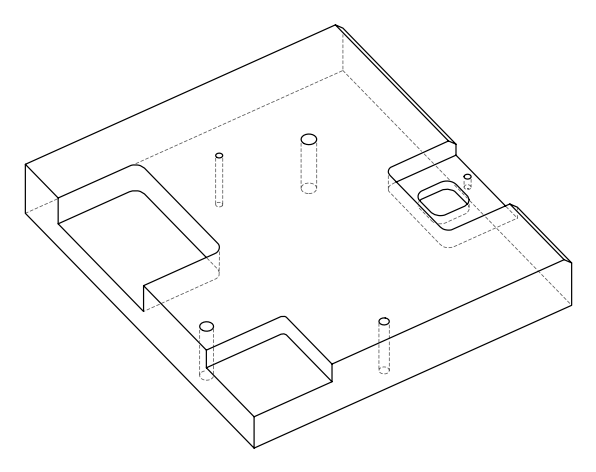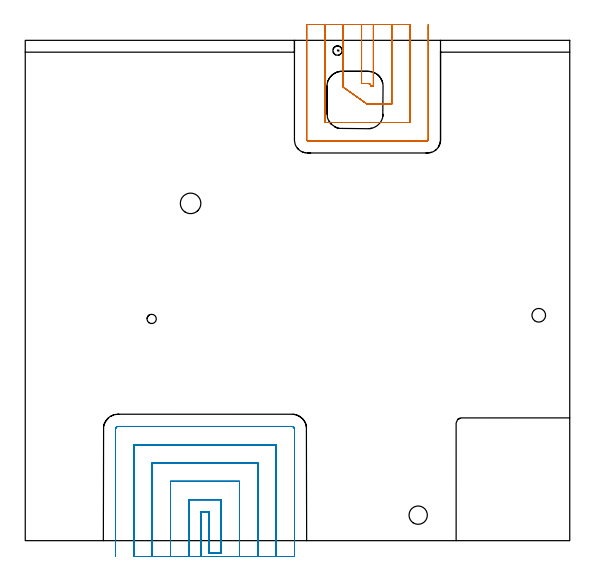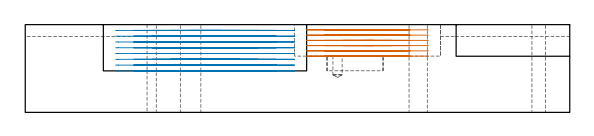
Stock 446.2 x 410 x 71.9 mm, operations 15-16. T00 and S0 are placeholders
(PLAN: 16 operations, 9 tool changes, 112.8 min)
(1 SPOT_DRILL | STEP1HOLE | NXT0321_9005460120000 | 0.03 min | 0 mm3)
(2 SPOT_DRILL_1 | STEP1HOLE_2 | NXT0321_9005460120000 | 0.03 min | 3 mm3)
(3 SPOT_DRILL_2 | STEP1HOLE_3 | NXT0321_9005460120000 | 0.03 min | 1 mm3)
(4 SPOT_DRILL_3 | STEP1POCKET | NXT0321_9005460120000 | 0.03 min | 2788 mm3)
(5 DRILL_THROUGH_HOLE_INTO_CENTER | STEP1HOLE | UGT0301_471 | 0.31 min | 3233 mm3)
(6 INDEXABLE_INSERT_DRILL_THROUGH_HOLE_FROM_SOLID | STEP1HOLE_1 | NXT0302_001 | 0.3 min | 12670 mm3)
(7 DRILL_THROUGH_HOLE_INTO_CENTER_1 | STEP1HOLE_2 | NXT0301_065 | 0.31 min | 4953 mm3)
(8 DRILL_TO_ENLARGE_THROUGH_HOLE | STEP1HOLE_2 | UGT0301_291 | 0.32 min | 10949 mm3)
(9 DRILL_THROUGH_HOLE_INTO_CENTER_2 | STEP1HOLE_3 | UGT0301_223 | 0.32 min | 7049 mm3)
(10 DRILL_BLIND_HOLE_INTO_CENTER | STEP1POCKET | UGT0301_471 | 0.09 min | 747 mm3)
(11 AREA_MILL | FG_CHAMFER_SURFACE | UGT0205_001 | 7.26 min | 10648 mm3)
(12 AREA_MILL_1 | FG_CHAMFER_SURFACE_1 | UGT0205_001 | 3.59 min | 5244 mm3)
(13 MILL_CORNER_NOTCH_RECTANGULAR | CORNER_NOTCH_RECTANGULAR | NXT0201_009 | Follow Part, ap 2, ae 75% | 50.7 min | 242481 mm3)
(14 MILL_RECTANGULAR_POCKET | POCKET_RECTANGULAR_STRAIGHT | UGT0201_094 | Follow Part, ap 5, ae 75% | 3.52 min | 76745 mm3)
(15 MILL_SLOT | SLOT_PARTIAL_RECTANGULAR | UGT0201_094 | Follow Part, ap 5, ae 75% | 13.81 min | 228061 mm3)
(16 MILL_SLOT_1 | SLOT_PARTIAL_RECTANGULAR_1 | UGT0201_094 | Follow Part, ap 5, ae 75% | 32.12 min | 651825 mm3)
(TOOL NXT0321_9005460120000 | NC Spot Drill, 142deg, 12mm, Carbide, Uncoated | D12 PA142 FL30 Z2)
(TOOL UGT0301_471 | Carbide Drill 7.6 mm | D7.6 PA118 FL76 Z2)
(TOOL NXT0302_001 | Index. Insert Drill 15mm [880-D1500L20-05] | D15 PA176 FL75 Z2)
(TOOL NXT0301_065 | Carbide Drill 9.4mm [860.1-0940-075A1-MM 2214] | D9.4 PA140 FL98 Z2)
(TOOL UGT0301_291 | Twist Drill 16.8 mm | D16.8 PA118 FL125 Z2)
(TOOL UGT0301_223 | Twist Drill 11.2 mm | D11.2 PA118 FL90 Z2)
(TOOL UGT0205_001 | Chamfer Mill 20 x 3 x 45 deg. | D20 FL50 Z2)
(TOOL NXT0201_009 | ENDMILL 8mm [2P460-0800-NA 1630] | D8 FL26 Z6)
(TOOL UGT0201_094 | End mill 20 mm | D20 FL38 Z4)
(OP 15 MILL_SLOT)
G17 G21 G94 G90
T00 M6
G54
G17 G0 G90 X275.6 Y423. S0 M3
G43 Z81.9 H0
Z67.6
G94 G1 Y420. F250.
Y374.6 F500.
X281.035 Y374.605
X281.704 Y374.489
X281.947 Y374.373
X282.276 Y374.197
X282.387 Y374.105
X282.688 Y373.805
X282.795 Y373.679
X283.103 Y373.066
X283.157 Y372.768
X283.167 Y372.7
X285.3
Y420.
Y423. F250.
X260.6
Y420.
Y374.6 F500.
Y371.6 F250.
X280.2 Y357.7 F500.
X283.2 F250.
X300.3 F500.
Y420.
Y423. F250.
X245.6
Y420.
Y342.7 F500.
X315.3
Y420.
Y423. F250.
X230.6
Y420.
Y328.4 F500.
G3 X231.3 Y327.7 R0.7
G1 X329.6
G3 X330.3 Y328.4 R0.7
G1 Y420.
Y423. F250.
G0 X275.6 Z63.3
G1 Y420.
Y374.6 F500.
X281.035 Y374.605
X281.7 Y374.491
X281.945 Y374.374
X282.278 Y374.196
X282.384 Y374.107
X282.694 Y373.799
X282.795 Y373.679
X283.103 Y373.066
X283.157 Y372.768
X283.167 Y372.7
X285.3
Y420.
Y423. F250.
X260.6
Y420.
Y374.6 F500.
Y371.6 F250.
X280.2 Y357.7 F500.
X283.2 F250.
X300.3 F500.
Y420.
Y423. F250.
X245.6
Y420.
Y342.7 F500.
X315.3
Y420.
Y423. F250.
X230.6
Y420.
Y328.4 F500.
G3 X231.3 Y327.7 R0.7
G1 X329.6
G3 X330.3 Y328.4 R0.7
G1 Y420.
Y423. F250.
G0 X275.6 Z59.
G1 Y420.
Y374.6 F500.
X281.035 Y374.605
X281.7 Y374.491
X281.945 Y374.374
X282.276 Y374.197
X282.387 Y374.105
X282.694 Y373.799
X282.795 Y373.679
X283.103 Y373.066
X283.157 Y372.768
X283.167 Y372.7
X285.3
Y420.
Y423. F250.
X260.6
Y420.
Y374.6 F500.
Y371.6 F250.
X280.2 Y357.7 F500.
X283.2 F250.
X300.3 F500.
Y420.
Y423. F250.
X245.6
Y420.
Y342.7 F500.
X315.3
Y420.
Y423. F250.
X230.6
Y420.
Y328.4 F500.
G3 X231.3 Y327.7 R0.7
G1 X329.6
G3 X330.3 Y328.4 R0.7
G1 Y420.
Y423. F250.
G0 X275.6 Z54.7
G1 Y420.
Y374.6 F500.
X281.035 Y374.605
X281.703 Y374.49
X281.95 Y374.372
X282.275 Y374.198
X282.389 Y374.103
X282.69 Y373.803
X282.795 Y373.679
X283.103 Y373.066
X283.157 Y372.768
X283.167 Y372.7
X285.3
Y420.
Y423. F250.
X260.6
Y420.
Y374.6 F500.
Y371.6 F250.
X280.2 Y357.7 F500.
X283.2 F250.
X300.3 F500.
Y420.
Y423. F250.
X245.6
Y420.
Y342.7 F500.
X315.3
Y420.
Y423. F250.
X230.6
Y420.
Y328.4 F500.
G3 X231.3 Y327.7 R0.7
G1 X329.6
G3 X330.3 Y328.4 R0.7
G1 Y420.
Y423. F250.
G0 X275.6 Z50.4
G1 Y420.
Y374.6 F500.
X281.035 Y374.605
X281.699 Y374.491
X281.95 Y374.371
X282.277 Y374.196
X282.387 Y374.105
X282.688 Y373.805
X282.795 Y373.679
X283.103 Y373.066
X283.157 Y372.768
X283.167 Y372.7
X285.3
Y420.
Y423. F250.
X260.6
Y420.
Y374.6 F500.
Y371.6 F250.
X280.2 Y357.7 F500.
X283.2 F250.
X300.3 F500.
Y420.
Y423. F250.
X245.6
Y420.
Y342.7 F500.
X315.3
Y420.
Y423. F250.
X230.6
Y420.
Y328.4 F500.
G3 X231.3 Y327.7 R0.7
G1 X329.6
G3 X330.3 Y328.4 R0.7
G1 Y420.
Y423. F250.
G0 X275.6 Z46.1
G1 Y420.
Y374.6 F500.
X281.035 Y374.605
X281.699 Y374.491
X281.95 Y374.371
X282.277 Y374.196
X282.386 Y374.106
X282.691 Y373.802
X282.795 Y373.679
X283.103 Y373.066
X283.157 Y372.768
X283.167 Y372.7
X285.3
Y420.
Y423. F250.
X260.6
Y420.
Y374.6 F500.
Y371.6 F250.
X280.2 Y357.7 F500.
X283.2 F250.
X300.3 F500.
Y420.
Y423. F250.
X245.6
Y420.
Y342.7 F500.
X315.3
Y420.
Y423. F250.
X230.6
Y420.
Y328.4 F500.
G3 X231.3 Y327.7 R0.7
G1 X329.6
G3 X330.3 Y328.4 R0.7
G1 Y420.
Y423. F250.
G0 Z81.9
M5
M2
(OP 16 MILL_SLOT_1)
G17 G21 G94 G90
T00 M6
G54
G17 G0 G90 X144. Y-13. S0 M3
G43 Z81.9 H0
Z67.165
G94 G1 Y-10. F250.
Y23.6 F500.
X150.6
Y-10.
X160.6
Y33.6
X134.
Y-10.
Y-13. F250.
X175.6
Y-10.
Y48.6 F500.
X119.
Y-10.
Y-13. F250.
X190.6
Y-10.
Y63.6 F500.
X104.
Y-10.
Y-13. F250.
X205.6
Y-10.
Y78.6 F500.
X89.
Y-10.
Y-13. F250.
X220.6
Y-10.
Y91.5 F500.
G3 X218.5 Y93.6 R2.1
G1 X76.1
G3 X74. Y91.5 R2.1
G1 Y-10.
Y-13. F250.
G0 X144. Z62.427
G1 Y-10.
Y23.6 F500.
X150.6
Y-10.
X160.6
Y33.6
X134.
Y-10.
Y-13. F250.
X175.6
Y-10.
Y48.6 F500.
X119.
Y-10.
Y-13. F250.
X190.6
Y-10.
Y63.6 F500.
X104.
Y-10.
Y-13. F250.
X205.6
Y-10.
Y78.6 F500.
X89.
Y-10.
Y-13. F250.
X220.6
Y-10.
Y91.5 F500.
G3 X218.5 Y93.6 R2.1
G1 X76.1
G3 X74. Y91.5 R2.1
G1 Y-10.
Y-13. F250.
G0 X144. Z57.689
G1 Y-10.
Y23.6 F500.
X150.6
Y-10.
X160.6
Y33.6
X134.
Y-10.
Y-13. F250.
X175.6
Y-10.
Y48.6 F500.
X119.
Y-10.
Y-13. F250.
X190.6
Y-10.
Y63.6 F500.
X104.
Y-10.
Y-13. F250.
X205.6
Y-10.
Y78.6 F500.
X89.
Y-10.
Y-13. F250.
X220.6
Y-10.
Y91.5 F500.
G3 X218.5 Y93.6 R2.1
G1 X76.1
G3 X74. Y91.5 R2.1
G1 Y-10.
Y-13. F250.
G0 X144. Z52.951
G1 Y-10.
Y23.6 F500.
X150.6
Y-10.
X160.6
Y33.6
X134.
Y-10.
Y-13. F250.
X175.6
Y-10.
Y48.6 F500.
X119.
Y-10.
Y-13. F250.
X190.6
Y-10.
Y63.6 F500.
X104.
Y-10.
Y-13. F250.
X205.6
Y-10.
Y78.6 F500.
X89.
Y-10.
Y-13. F250.
X220.6
Y-10.
Y91.5 F500.
G3 X218.5 Y93.6 R2.1
G1 X76.1
G3 X74. Y91.5 R2.1
G1 Y-10.
Y-13. F250.
G0 X144. Z48.214
G1 Y-10.
Y23.6 F500.
X150.6
Y-10.
X160.6
Y33.6
X134.
Y-10.
Y-13. F250.
X175.6
Y-10.
Y48.6 F500.
X119.
Y-10.
Y-13. F250.
X190.6
Y-10.
Y63.6 F500.
X104.
Y-10.
Y-13. F250.
X205.6
Y-10.
Y78.6 F500.
X89.
Y-10.
Y-13. F250.
X220.6
Y-10.
Y91.5 F500.
G3 X218.5 Y93.6 R2.1
G1 X76.1
G3 X74. Y91.5 R2.1
G1 Y-10.
Y-13. F250.
G0 X144. Z43.476
G1 Y-10.
Y23.6 F500.
X150.6
Y-10.
X160.6
Y33.6
X134.
Y-10.
Y-13. F250.
X175.6
Y-10.
Y48.6 F500.
X119.
Y-10.
Y-13. F250.
X190.6
Y-10.
Y63.6 F500.
X104.
Y-10.
Y-13. F250.
X205.6
Y-10.
Y78.6 F500.
X89.
Y-10.
Y-13. F250.
X220.6
Y-10.
Y91.5 F500.
G3 X218.5 Y93.6 R2.1
G1 X76.1
G3 X74. Y91.5 R2.1
G1 Y-10.
Y-13. F250.
G0 X144. Z38.738
G1 Y-10.
Y23.6 F500.
X150.6
Y-10.
X160.6
Y33.6
X134.
Y-10.
Y-13. F250.
X175.6
Y-10.
Y48.6 F500.
X119.
Y-10.
Y-13. F250.
X190.6
Y-10.
Y63.6 F500.
X104.
Y-10.
Y-13. F250.
X205.6
Y-10.
Y78.6 F500.
X89.
Y-10.
Y-13. F250.
X220.6
Y-10.
Y91.5 F500.
G3 X218.5 Y93.6 R2.1
G1 X76.1
G3 X74. Y91.5 R2.1
G1 Y-10.
Y-13. F250.
G0 X144. Z34.
G1 Y-10.
Y23.6 F500.
X150.6
Y-10.
X160.6
Y33.6
X134.
Y-10.
Y-13. F250.
X175.6
Y-10.
Y48.6 F500.
X119.
Y-10.
Y-13. F250.
X190.6
Y-10.
Y63.6 F500.
X104.
Y-10.
Y-13. F250.
X205.6
Y-10.
Y78.6 F500.
X89.
Y-10.
Y-13. F250.
X220.6
Y-10.
Y91.5 F500.
G3 X218.5 Y93.6 R2.1
G1 X76.1
G3 X74. Y91.5 R2.1
G1 Y-10.
Y-13. F250.
G0 Z81.9
M5
M2
